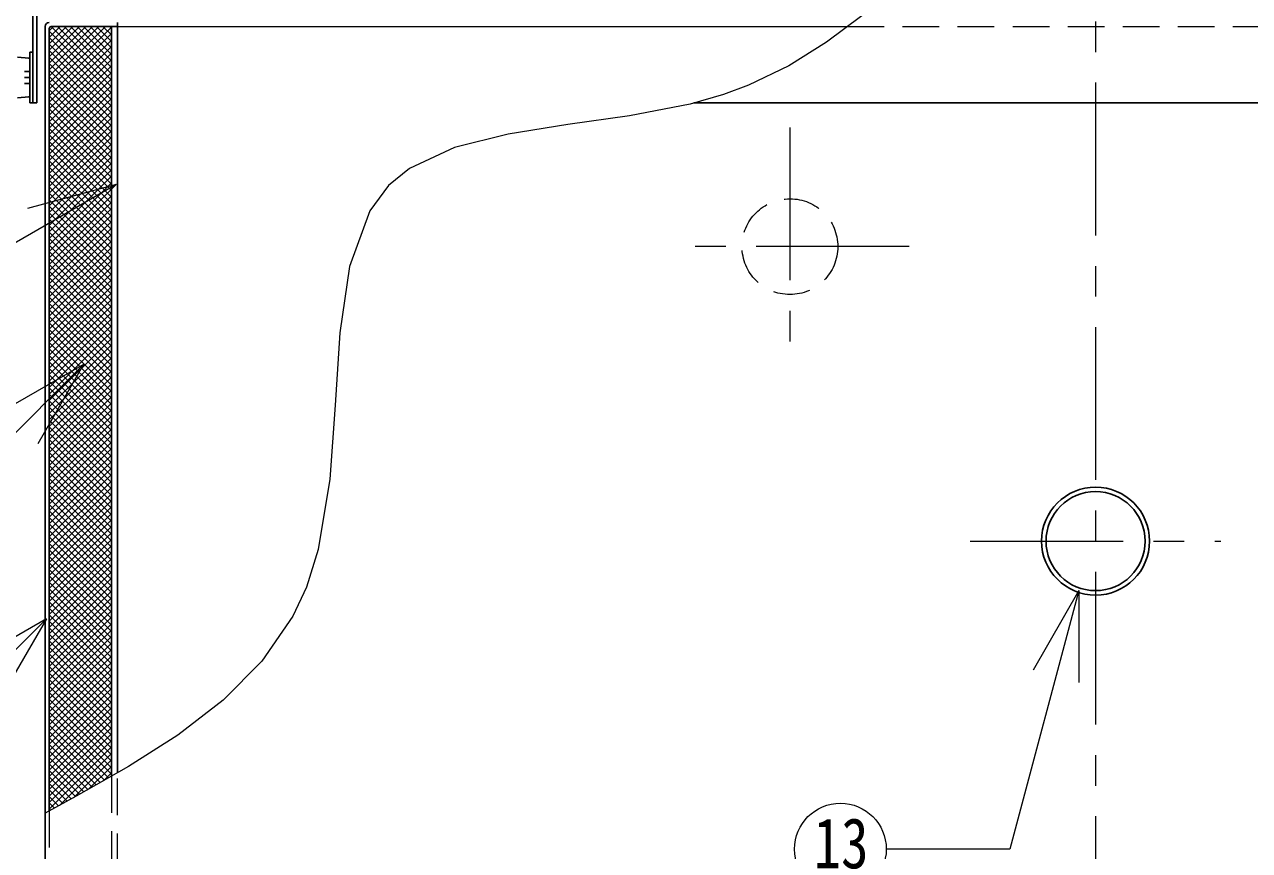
# Model space of a CAD drawing. Units: millimetres at full size, sheet at 1:15; details may follow other scales. Extents: x -3184 to 2891, y -2037 to 2178.
# Drawn here: x -2872 to -2271, y -631 to -226 of the extents above; entities that cross this region are included whole.
import ezdxf
from ezdxf.enums import TextEntityAlignment as Align

# ---------------------------------------------------------------- set-up
doc = ezdxf.new("R2010")
doc.units = ezdxf.units.MM
doc.header["$LTSCALE"] = 15
doc.linetypes.add('CHAIN1', pattern=[8, 5, -1, 1, -1])
doc.linetypes.add('DASHED1', pattern=[1.8, 1.2, -0.6])
doc.layers.add('0-0', color=7, linetype='Continuous', lineweight=18)
doc.styles.add('ＭＳ ゴシック', font='')
doc.styles.get('ＭＳ ゴシック').set_extended_font_data('MS Gothic')

msp = doc.modelspace()

# ---------------------------------------------------------------- linework, layer by layer
at = {"layer": '0-0', "color": 4, "linetype": 'CHAIN1', "lineweight": 9}
for p, q in [((-2346.7, -134.63), (-2346.7, -1512.13)), ((-2496.7, -276.63), (-2496.7, -393.63)), ((-2438.2, -335.13), (-2555.2, -335.13)), ((-2408.2, -479.63), (-2285.2, -479.63))]:
    msp.add_line(p, q, dxfattribs=at)
at = {"layer": '0-0', "color": 5, "lineweight": 25}
for p, q in [((-2868.2, -186.63), (-2868.2, -264.63)), ((-2866.2, -187.63), (-2866.2, -264.63)), ((-2862.2, -227.13), (-2862.2, -1432.63)), ((-2860.2, -228.13), (-2860.2, -612)), ((-2859.2, -227.13), (-2826.7, -227.13)), ((-2829.7, -227.13), (-2829.7, -595.02)), ((-2826.7, -593.32), (-2826.7, -225.13)), ((-2869.7, -239.63), (-2868.2, -239.63)), ((-2869.7, -239.63), (-2869.7, -264.63)), ((-2870.16, -242.59), (-2875.7, -242.13)), ((-2872.33, -249.13), (-2869.7, -249.13)), ((-2872.33, -252.13), (-2869.7, -252.13)), ((-2872.33, -255.13), (-2869.7, -255.13)), ((-2870.16, -261.67), (-2875.7, -262.13)), ((-2869.7, -264.63), (-2868.2, -264.63)), ((-2868.2, -264.63), (-2866.2, -264.63)), ((-2543.83, -264.63), (-1825.2, -264.63))]:
    msp.add_line(p, q, dxfattribs=at)
at = {"layer": '0-0', "color": 4, "lineweight": 9}
for p, q in [((-2860.2, -254.71), (-2832.62, -227.13)), ((-2860.2, -251.53), (-2835.8, -227.13)), ((-2860.2, -248.35), (-2838.98, -227.13)), ((-2860.2, -245.17), (-2842.16, -227.13)), ((-2860.2, -241.99), (-2845.35, -227.13)), ((-2860.2, -238.8), (-2848.53, -227.13)), ((-2860.2, -235.62), (-2851.71, -227.13)), ((-2860.2, -232.44), (-2854.89, -227.13)), ((-2860.2, -229.26), (-2858.07, -227.13)), ((-2860.2, -257.9), (-2829.7, -227.4)), ((-2859.26, -227.13), (-2829.7, -256.69)), ((-2856.08, -227.13), (-2829.7, -253.51)), ((-2852.9, -227.13), (-2829.7, -250.33)), ((-2849.72, -227.13), (-2829.7, -247.15)), ((-2846.54, -227.13), (-2829.7, -243.97)), ((-2843.36, -227.13), (-2829.7, -240.78)), ((-2840.17, -227.13), (-2829.7, -237.6)), ((-2836.99, -227.13), (-2829.7, -234.42)), ((-2833.81, -227.13), (-2829.7, -231.24)), ((-2830.63, -227.13), (-2829.7, -228.06)), ((-2826.7, -227.13), (-2468.38, -227.13)), ((-2860.2, -229.38), (-2829.7, -259.88)), ((-2860.2, -261.08), (-2829.7, -230.58)), ((-2860.2, -232.56), (-2829.7, -263.06)), ((-2860.2, -264.26), (-2829.7, -233.76)), ((-2860.2, -235.74), (-2829.7, -266.24)), ((-2860.2, -267.44), (-2829.7, -236.94)), ((-2860.2, -238.92), (-2829.7, -269.42)), ((-2860.2, -270.62), (-2829.7, -240.12)), ((-2860.2, -242.1), (-2829.7, -272.6)), ((-2860.2, -273.81), (-2829.7, -243.31)), ((-2860.2, -245.29), (-2829.7, -275.79)), ((-2860.2, -276.99), (-2829.7, -246.49)), ((-2860.2, -248.47), (-2829.7, -278.97)), ((-2860.2, -280.17), (-2829.7, -249.67)), ((-2860.2, -251.65), (-2829.7, -282.15)), ((-2860.2, -283.35), (-2829.7, -252.85)), ((-2860.2, -254.83), (-2829.7, -285.33)), ((-2860.2, -286.53), (-2829.7, -256.03)), ((-2860.2, -258.01), (-2829.7, -288.51)), ((-2860.2, -289.72), (-2829.7, -259.22)), ((-2860.2, -261.2), (-2829.7, -291.7)), ((-2860.2, -292.9), (-2829.7, -262.4)), ((-2860.2, -264.38), (-2829.7, -294.88)), ((-2860.2, -296.08), (-2829.7, -265.58)), ((-2860.2, -267.56), (-2829.7, -298.06)), ((-2860.2, -299.26), (-2829.7, -268.76)), ((-2860.2, -270.74), (-2829.7, -301.24)), ((-2860.2, -302.44), (-2829.7, -271.94)), ((-2860.2, -273.92), (-2829.7, -304.42)), ((-2860.2, -305.63), (-2829.7, -275.13)), ((-2860.2, -277.11), (-2829.7, -307.61)), ((-2860.2, -308.81), (-2829.7, -278.31)), ((-2860.2, -280.29), (-2829.7, -310.79)), ((-2860.2, -311.99), (-2829.7, -281.49)), ((-2860.2, -283.47), (-2829.7, -313.97)), ((-2860.2, -315.17), (-2829.7, -284.67)), ((-2860.2, -286.65), (-2829.7, -317.15)), ((-2860.2, -318.35), (-2829.7, -287.85)), ((-2860.2, -289.83), (-2829.7, -320.33)), ((-2860.2, -321.54), (-2829.7, -291.04)), ((-2860.2, -293.02), (-2829.7, -323.52)), ((-2860.2, -324.72), (-2829.7, -294.22)), ((-2860.2, -296.2), (-2829.7, -326.7)), ((-2860.2, -327.9), (-2829.7, -297.4)), ((-2860.2, -299.38), (-2829.7, -329.88)), ((-2860.2, -331.08), (-2829.7, -300.58)), ((-2860.2, -302.56), (-2829.7, -333.06)), ((-2860.2, -334.26), (-2829.7, -303.76)), ((-2860.2, -305.74), (-2829.7, -336.24)), ((-2860.2, -337.45), (-2829.7, -306.95)), ((-2860.2, -308.93), (-2829.7, -339.43)), ((-2860.2, -340.63), (-2829.7, -310.13)), ((-2860.2, -312.11), (-2829.7, -342.61)), ((-2860.2, -343.81), (-2829.7, -313.31)), ((-2860.2, -315.29), (-2829.7, -345.79)), ((-2860.2, -346.99), (-2829.7, -316.49)), ((-2860.2, -318.47), (-2829.7, -348.97)), ((-2860.2, -350.17), (-2829.7, -319.67)), ((-2860.2, -321.65), (-2829.7, -352.15)), ((-2860.2, -353.36), (-2829.7, -322.86)), ((-2860.2, -324.84), (-2829.7, -355.34)), ((-2860.2, -356.54), (-2829.7, -326.04)), ((-2860.2, -328.02), (-2829.7, -358.52)), ((-2860.2, -359.72), (-2829.7, -329.22)), ((-2860.2, -331.2), (-2829.7, -361.7)), ((-2860.2, -362.9), (-2829.7, -332.4)), ((-2860.2, -334.38), (-2829.7, -364.88)), ((-2860.2, -366.08), (-2829.7, -335.58)), ((-2860.2, -337.56), (-2829.7, -368.06)), ((-2860.2, -369.27), (-2829.7, -338.77)), ((-2860.2, -340.75), (-2829.7, -371.25)), ((-2860.2, -372.45), (-2829.7, -341.95)), ((-2860.2, -343.93), (-2829.7, -374.43)), ((-2860.2, -375.63), (-2829.7, -345.13)), ((-2860.2, -347.11), (-2829.7, -377.61)), ((-2860.2, -378.81), (-2829.7, -348.31)), ((-2860.2, -350.29), (-2829.7, -380.79)), ((-2860.2, -381.99), (-2829.7, -351.49)), ((-2860.2, -353.47), (-2829.7, -383.97)), ((-2860.2, -385.18), (-2829.7, -354.68)), ((-2860.2, -356.66), (-2829.7, -387.16)), ((-2860.2, -388.36), (-2829.7, -357.86)), ((-2860.2, -359.84), (-2829.7, -390.34)), ((-2860.2, -391.54), (-2829.7, -361.04)), ((-2860.2, -363.02), (-2829.7, -393.52)), ((-2860.2, -394.72), (-2829.7, -364.22)), ((-2860.2, -366.2), (-2829.7, -396.7)), ((-2860.2, -397.9), (-2829.7, -367.4)), ((-2860.2, -369.38), (-2829.7, -399.88)), ((-2860.2, -401.09), (-2829.7, -370.59)), ((-2860.2, -372.57), (-2829.7, -403.07)), ((-2860.2, -404.27), (-2829.7, -373.77)), ((-2860.2, -375.75), (-2829.7, -406.25)), ((-2860.2, -407.45), (-2829.7, -376.95)), ((-2860.2, -378.93), (-2829.7, -409.43)), ((-2860.2, -410.63), (-2829.7, -380.13)), ((-2860.2, -382.11), (-2829.7, -412.61)), ((-2860.2, -413.81), (-2829.7, -383.31)), ((-2860.2, -385.29), (-2829.7, -415.79)), ((-2860.2, -416.99), (-2829.7, -386.49)), ((-2860.2, -388.48), (-2829.7, -418.98)), ((-2860.2, -420.18), (-2829.7, -389.68)), ((-2860.2, -391.66), (-2829.7, -422.16)), ((-2860.2, -423.36), (-2829.7, -392.86)), ((-2860.2, -394.84), (-2829.7, -425.34)), ((-2860.2, -426.54), (-2829.7, -396.04)), ((-2860.2, -398.02), (-2829.7, -428.52)), ((-2860.2, -429.72), (-2829.7, -399.22)), ((-2860.2, -401.2), (-2829.7, -431.7)), ((-2860.2, -432.9), (-2829.7, -402.4)), ((-2860.2, -404.39), (-2829.7, -434.89)), ((-2860.2, -436.09), (-2829.7, -405.59)), ((-2860.2, -407.57), (-2829.7, -438.07)), ((-2860.2, -439.27), (-2829.7, -408.77)), ((-2860.2, -410.75), (-2829.7, -441.25)), ((-2860.2, -442.45), (-2829.7, -411.95)), ((-2860.2, -413.93), (-2829.7, -444.43)), ((-2860.2, -445.63), (-2829.7, -415.13)), ((-2860.2, -417.11), (-2829.7, -447.61)), ((-2860.2, -448.81), (-2829.7, -418.31)), ((-2860.2, -420.3), (-2829.7, -450.8)), ((-2860.2, -452), (-2829.7, -421.5)), ((-2860.2, -423.48), (-2829.7, -453.98)), ((-2860.2, -455.18), (-2829.7, -424.68)), ((-2860.2, -426.66), (-2829.7, -457.16)), ((-2860.2, -458.36), (-2829.7, -427.86)), ((-2860.2, -429.84), (-2829.7, -460.34)), ((-2860.2, -461.54), (-2829.7, -431.04)), ((-2860.2, -433.02), (-2829.7, -463.52)), ((-2860.2, -464.72), (-2829.7, -434.22)), ((-2860.2, -436.2), (-2829.7, -466.7)), ((-2860.2, -467.91), (-2829.7, -437.41)), ((-2860.2, -439.39), (-2829.7, -469.89)), ((-2860.2, -471.09), (-2829.7, -440.59)), ((-2860.2, -442.57), (-2829.7, -473.07)), ((-2860.2, -474.27), (-2829.7, -443.77)), ((-2860.2, -445.75), (-2829.7, -476.25)), ((-2860.2, -477.45), (-2829.7, -446.95)), ((-2860.2, -448.93), (-2829.7, -479.43)), ((-2860.2, -480.63), (-2829.7, -450.13)), ((-2860.2, -452.11), (-2829.7, -482.61)), ((-2860.2, -483.82), (-2829.7, -453.32)), ((-2860.2, -455.3), (-2829.7, -485.8)), ((-2860.2, -487), (-2829.7, -456.5)), ((-2860.2, -458.48), (-2829.7, -488.98)), ((-2860.2, -490.18), (-2829.7, -459.68)), ((-2860.2, -461.66), (-2829.7, -492.16)), ((-2860.2, -493.36), (-2829.7, -462.86)), ((-2860.2, -464.84), (-2829.7, -495.34)), ((-2860.2, -496.54), (-2829.7, -466.04)), ((-2860.2, -468.02), (-2829.7, -498.52)), ((-2860.2, -499.73), (-2829.7, -469.23)), ((-2860.2, -471.21), (-2829.7, -501.71)), ((-2860.2, -502.91), (-2829.7, -472.41)), ((-2860.2, -474.39), (-2829.7, -504.89)), ((-2860.2, -506.09), (-2829.7, -475.59)), ((-2860.2, -477.57), (-2829.7, -508.07)), ((-2860.2, -509.27), (-2829.7, -478.77)), ((-2860.2, -480.75), (-2829.7, -511.25)), ((-2860.2, -512.45), (-2829.7, -481.95)), ((-2860.2, -483.93), (-2829.7, -514.43)), ((-2860.2, -515.64), (-2829.7, -485.14)), ((-2860.2, -487.12), (-2829.7, -517.62)), ((-2860.2, -518.82), (-2829.7, -488.32)), ((-2860.2, -490.3), (-2829.7, -520.8)), ((-2860.2, -522), (-2829.7, -491.5)), ((-2860.2, -493.48), (-2829.7, -523.98)), ((-2860.2, -525.18), (-2829.7, -494.68)), ((-2860.2, -496.66), (-2829.7, -527.16)), ((-2860.2, -528.36), (-2829.7, -497.86)), ((-2860.2, -499.84), (-2829.7, -530.34)), ((-2860.2, -531.55), (-2829.7, -501.05)), ((-2860.2, -503.03), (-2829.7, -533.53)), ((-2860.2, -534.73), (-2829.7, -504.23)), ((-2860.2, -506.21), (-2829.7, -536.71)), ((-2860.2, -537.91), (-2829.7, -507.41)), ((-2860.2, -509.39), (-2829.7, -539.89)), ((-2860.2, -541.09), (-2829.7, -510.59)), ((-2860.2, -512.57), (-2829.7, -543.07)), ((-2860.2, -544.27), (-2829.7, -513.77)), ((-2860.2, -515.75), (-2829.7, -546.25)), ((-2860.2, -547.46), (-2829.7, -516.96)), ((-2860.2, -518.94), (-2829.7, -549.44)), ((-2860.2, -550.64), (-2829.7, -520.14)), ((-2860.2, -522.12), (-2829.7, -552.62)), ((-2860.2, -553.82), (-2829.7, -523.32)), ((-2860.2, -525.3), (-2829.7, -555.8)), ((-2860.2, -557), (-2829.7, -526.5)), ((-2860.2, -528.48), (-2829.7, -558.98)), ((-2860.2, -560.18), (-2829.7, -529.68)), ((-2860.2, -531.66), (-2829.7, -562.16)), ((-2860.2, -563.37), (-2829.7, -532.87)), ((-2860.2, -534.85), (-2829.7, -565.35)), ((-2860.2, -566.55), (-2829.7, -536.05)), ((-2860.2, -538.03), (-2829.7, -568.53)), ((-2860.2, -569.73), (-2829.7, -539.23)), ((-2860.2, -541.21), (-2829.7, -571.71)), ((-2860.2, -572.91), (-2829.7, -542.41)), ((-2860.2, -544.39), (-2829.7, -574.89)), ((-2860.2, -576.09), (-2829.7, -545.59)), ((-2860.2, -547.57), (-2829.7, -578.07)), ((-2860.2, -579.28), (-2829.7, -548.78)), ((-2860.2, -550.76), (-2829.7, -581.26)), ((-2860.2, -582.46), (-2829.7, -551.96)), ((-2860.2, -553.94), (-2829.7, -584.44)), ((-2860.2, -585.64), (-2829.7, -555.14)), ((-2860.2, -557.12), (-2829.7, -587.62)), ((-2860.2, -588.82), (-2829.7, -558.32)), ((-2860.2, -560.3), (-2829.7, -590.8)), ((-2860.2, -592), (-2829.7, -561.5)), ((-2860.2, -563.48), (-2829.7, -593.98)), ((-2860.2, -595.19), (-2829.7, -564.69)), ((-2860.2, -566.67), (-2831.07, -595.8)), ((-2860.2, -598.37), (-2829.7, -567.87)), ((-2860.2, -569.85), (-2833.1, -596.95)), ((-2860.2, -601.55), (-2829.7, -571.05)), ((-2860.2, -573.03), (-2835.13, -598.1)), ((-2860.2, -604.73), (-2829.7, -574.23)), ((-2860.2, -576.21), (-2837.16, -599.25)), ((-2860.2, -607.91), (-2829.7, -577.41)), ((-2860.2, -579.39), (-2839.19, -600.4)), ((-2860.2, -611.1), (-2829.7, -580.6)), ((-2860.2, -582.58), (-2841.23, -601.55)), ((-2860.2, -585.76), (-2843.26, -602.7)), ((-2860.2, -588.94), (-2845.29, -603.86)), ((-2855.22, -609.29), (-2829.7, -583.78)), ((-2848.25, -605.51), (-2829.7, -586.96)), ((-2860.2, -592.12), (-2847.32, -605)), ((-2840.97, -601.41), (-2829.7, -590.14)), ((-2833.62, -597.24), (-2829.7, -593.32)), ((-2860.2, -595.3), (-2849.38, -606.12)), ((-2860.2, -598.49), (-2851.44, -607.24)), ((-2860.2, -601.67), (-2853.51, -608.36)), ((-2860.2, -604.85), (-2855.57, -609.48)), ((-2860.2, -608.03), (-2857.63, -610.6)), ((-2860.2, -611.21), (-2859.69, -611.72))]:
    msp.add_line(p, q, dxfattribs=at)
at = {"layer": '0-0', "linetype": 'DASHED1'}
for p, q in [((-2468.38, -227.13), (-1834.2, -227.13)), ((-2829.7, -595.02), (-2829.7, -1400.13)), ((-2826.7, -1397.13), (-2826.7, -593.32)), ((-2860.2, -612), (-2860.2, -1431.63))]:
    msp.add_line(p, q, dxfattribs=at)
at = {"layer": '0-0'}
for p, q in [((-2827.39, -304.7), (-2984.47, -395.4)), ((-2827.39, -304.7), (-2870.86, -316.35)), ((-2827.39, -304.7), (-2859.21, -336.52)), ((-2843.3, -392.92), (-2974.09, -523.72)), ((-2843.3, -392.92), (-2882.27, -415.42)), ((-2843.3, -392.92), (-2865.8, -431.89)), ((-2354.87, -503.92), (-2388.84, -630.72)), ((-2354.87, -503.92), (-2377.37, -542.89)), ((-2354.87, -503.92), (-2354.87, -548.92)), ((-2861.54, -517.77), (-2900.51, -540.27)), ((-2861.54, -517.77), (-2884.04, -556.74)), ((-2388.84, -630.72), (-2449.42, -630.72))]:
    msp.add_line(p, q, dxfattribs=at)
for points in [[(-2461.38, -221.91), (-2478.75, -234.86), (-2497.19, -246.34), (-2517, -255.95), (-2529.23, -260.5), (-2545.67, -265.15), (-2575.48, -270.9), (-2605.75, -275.23), (-2634.9, -279.86), (-2661.32, -286.48), (-2683.43, -296.79), (-2693.64, -305.14), (-2702.88, -317.63), (-2712.84, -344.88), (-2717.6, -377.42), (-2719.91, -412.95), (-2722.51, -449.16), (-2728.17, -483.78), (-2733.92, -502.22), (-2740.61, -516.48), (-2755.79, -538.47), (-2774.87, -557.7), (-2797.01, -574.77), (-2821.34, -590.28), (-2847.03, -604.84), (-2862.2, -613.09)], [(-2861.54, -517.77), (-2967.65, -623.88), (-3033.11, -623.88)]]:
    msp.add_lwpolyline(points, dxfattribs=at)
at = {"layer": '0-0', "color": 4, "linetype": 'DASHED1', "lineweight": 9}
msp.add_circle((-2496.7, -335.13), 23.5, dxfattribs=at)
at = {"layer": '0-0', "color": 5, "lineweight": 25}
for radius in [26.5, 24.3]:
    msp.add_circle((-2346.7, -479.63), radius, dxfattribs=at)
at = {"layer": '0-0'}
msp.add_circle((-2471.92, -630.72), 22.5, dxfattribs=at)
at = {"layer": '0-0', "color": 5, "lineweight": 25}
for centre, radius, start, end in [((-2860.2, -227.13), 2, 90, 180), ((-2859.2, -228.13), 1, 90, 180), ((-2870.2, -243.09), 0.5, 0, 85.23636), ((-2870.2, -261.17), 0.5, 274.76364, 0)]:
    msp.add_arc(centre, radius, start, end, dxfattribs=at)

# ---------------------------------------------------------------- texts
at = {"layer": '0-0', "style": 'ＭＳ ゴシック', "width": 0.8}
msp.add_text('13', height=24.74, dxfattribs=at).set_placement((-2485.04, -647.6), align=Align.BOTTOM_LEFT)

doc.saveas('drawing.dxf')
